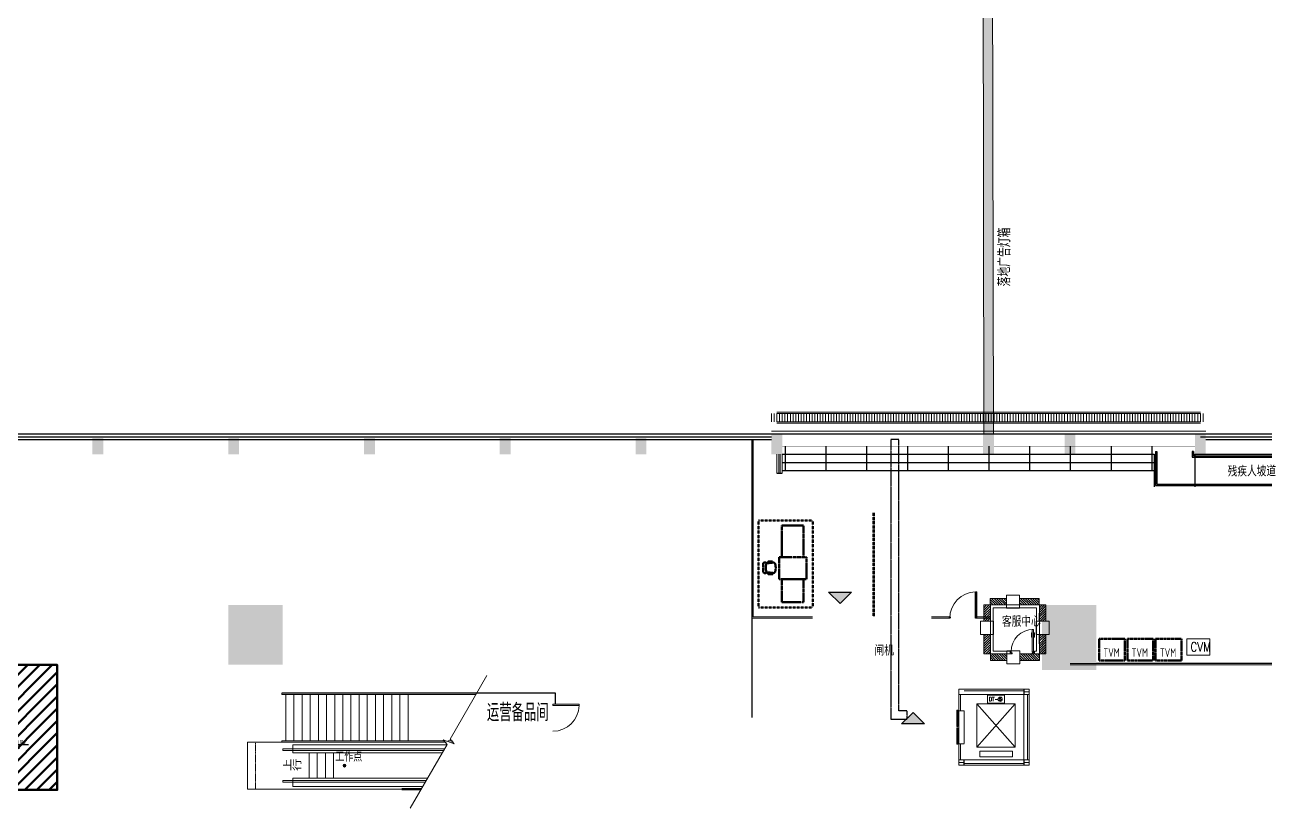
# Model space of a CAD drawing. Header units: millimetres. Extents: x 395197 to 699875, y 745 to 708816.
# Drawn here: x 506562 to 552239, y 520669 to 549525 of the extents above; entities that cross this region are included whole.
import ezdxf
from ezdxf.enums import TextEntityAlignment as Align

# ---------------------------------------------------------------- set-up
doc = ezdxf.new("R2010")
doc.units = ezdxf.units.MM
for name, pattern in [('DASH', [0.35, 0.25, -0.1]), ('DASHED2', [0.375, 0.25, -0.125]), ('DOTE', [2.42, 2, -0.2, 0.02, -0.2]), ('HIDDEN', [0.375, 0.25, -0.125])]:
    doc.linetypes.add(name, pattern=pattern)
doc.layers.get('Defpoints').update_dxf_attribs({"lineweight": 9})
for name, color, linetype in [('0-修改拆除', 4, 'Continuous'), ('0-修改新增', 2, 'Continuous'), ('0S-COLS-LINE', 90, 'Continuous'), ('0S-DETL-TEXT', 4, 'Continuous'), ('0S-STRS-LINE', 2, 'Continuous'), ('0S-STRS-TEXT', 4, 'Continuous'), ('ZX-铺地', 253, 'Continuous'), ('建-楼面', 2, 'Continuous')]:
    doc.layers.add(name, color=color, linetype=linetype)
for name, color, linetype, lineweight in [('0-导向定位-悬挂', 30, 'Continuous', 9), ('4', 4, 'Continuous', 9), ('A-EVTR', 3, 'Continuous', 9), ('A-STRS', 50, 'Continuous', 9), ('A-SYMB', 13, 'Continuous', 9), ('A-TEXT', 4, 'Continuous', 9), ('A-WIND', 135, 'Continuous', 9), ('AUDIT_D_110625132327-0', 4, 'Continuous', 9), ('C-NAME', 13, 'Continuous', 9), ('COLUMN', 9, 'Continuous', 13), ('DIM_SYMB', 3, 'Continuous', 9), ('KbhRt主线_右线xl', 3, 'DOTE', 70), ('PUB_HATCH', 8, 'Continuous', 9), ('STAIR', 2, 'Continuous', 9), ('建-柱-平面-混凝土柱', 6, 'Continuous', 9), ('建-窗扇', 252, 'Continuous', 9), ('栏杆', 2, 'Continuous', 5), ('设备－AFC', 2, 'Continuous', 9), ('龙阳路站平剖面图0625$0$A-DOOR', 32, 'Continuous', 9), ('龙阳路站平剖面图0625$0$A-STRS', 50, 'Continuous', 9)]:
    doc.layers.add(name, color=color, linetype=linetype, lineweight=lineweight)
doc.styles.add('_HZTXT', font='txt1.shx', dxfattribs={"width": 0.7, "bigfont": 'HZTXT.shx'})
doc.styles.add('_TCH_DIM', font='txt1.shx', dxfattribs={"bigfont": '@@hztxt.shx'})
doc.styles.add('ECADI', font='hzs.shx', dxfattribs={"width": 0.7, "bigfont": 'hztxt.shx'})
doc.styles.add('XD2008', font='xd-hzs.shx', dxfattribs={"width": 0.7, "bigfont": 'xd-hztxt.shx'})
pattern_1 = [(45, (397366.545, 499043.092), (-17.6776695, 17.6776695), []), (45, (397378.33, 499043.092), (-17.6776695, 17.6776695), [])]

# ---------------------------------------------------------------- blocks, each defined once
blk = doc.blocks.new('A$C6DF77E91')
at = {"layer": 'A-STRS'}
h = blk.add_hatch(color=256, dxfattribs=at)
h.paths.add_polyline_path([(119, 53, 0.414214), (66, 106), (66, 53)])
h.paths.add_polyline_path([(66, 53), (13, 53, 0.414214), (66, 0)])
h = blk.add_hatch(color=256, dxfattribs=at)
h.paths.add_polyline_path([(119, 53, 0.414214), (66, 106), (66, 53)])
h.paths.add_polyline_path([(66, 53), (13, 53, 0.414214), (66, 0)])
for p, q in [((0, 53), (132, 53)), ((0, 53), (132, 53)), ((66, 106), (66, 0)), ((66, 106), (66, 0)), ((66, 53), (66, 53)), ((66, 53), (66, 53)), ((66, 53), (66, 0)), ((66, 53), (66, 53)), ((66, 53), (66, 53)), ((66, 53), (66, 0))]:
    blk.add_line(p, q, dxfattribs=at)
blk.add_circle((66, 53), 52.8, dxfattribs=at)
blk = doc.blocks.new('龙阳路站平剖面图0625$0$$TCHSYS$LDOR22D')
for p, q in [((-0.517, 0.833), (-0.017, 0.833)), ((-0.517, 0.833), (-0.517, 0.667)), ((-0.017, 0.833), (-0.017, 0.667)), ((0.017, 0.833), (0.017, 0.667)), ((0.017, 0.833), (0.517, 0.833)), ((0.517, 0.833), (0.517, 0.667)), ((-0.517, 0.667), (-0.017, 0.667)), ((-0.5, 0.5), (0.5, 0.5)), ((0.017, 0.667), (0.517, 0.667))]:
    blk.add_line(p, q)
blk = doc.blocks.new('_FZH')
blk.add_solid([(-0.5, -0.5), (0.5, -0.5), (-0.5, 0.5), (0.5, 0.5)])
blk = doc.blocks.new('$DorLib2D$00000001')
for p, q in [((0.45, 0.975), (0.5, 0.975)), ((0.45, 0), (0.45, 0.975)), ((0.5, 0), (0.5, 0.975)), ((0.5, 0), (0.45, 0))]:
    blk.add_line(p, q)
at = {"lineweight": 13}
blk.add_arc((0.475, 0), 0.975, 91.4693, 180, dxfattribs=at)
blk = doc.blocks.new('dasddddss')
at = {"color": 1}
for p, q in [((1920282, -10783943), (1920282, -10784893)), ((1921082, -10783943), (1920282, -10783943)), ((1921082, -10784893), (1921082, -10783943)), ((1920282, -10784893), (1921082, -10784893))]:
    blk.add_line(p, q, dxfattribs=at)
at = {"layer": 'C-NAME', "color": 1, "style": 'ECADI', "width": 0.7}
blk.add_text('TVM', height=315, rotation=90, dxfattribs=at).set_placement((1920944, -10784734))
blk = doc.blocks.new('A$C936a8ce2')
at = {"layer": '0S-STRS-TEXT', "color": 1}
for p, q in [((150, 150), (-503, 150)), ((-165, 0), (152, 0)), ((0, 0), (-150, 150)), ((150, 150), (0, 0))]:
    blk.add_line(p, q, dxfattribs=at)
at = {"layer": '0S-STRS-TEXT', "color": 4, "style": 'XD2008', "width": 0.7}
blk.add_text('6.965', height=150, dxfattribs=at).set_placement((-399, 163))
blk = doc.blocks.new('A$Ca33e71df')
at = {"layer": '0S-STRS-TEXT', "color": 1}
for p, q in [((159, 0), (-159, 0)), ((-156, 150), (497, 150)), ((-156, 150), (-6, 0)), ((-6, 0), (144, 150))]:
    blk.add_line(p, q, dxfattribs=at)
at = {"layer": '0S-STRS-TEXT', "color": 4, "style": 'XD2008', "width": 0.7}
blk.add_text('8.810', height=150, dxfattribs=at).set_placement((54, 163))
blk = doc.blocks.new('GZ-300')
at = {"layer": '0S-COLS-LINE'}
for points in [[(125, -125), (125, 125), (-125, 125), (-125, -125)], [(109, -109), (109, 109), (-109, 109), (-109, -109)]]:
    blk.add_lwpolyline(points, close=True, dxfattribs=at)
at = {"layer": 'Defpoints', "color": 230}
for p, q in [((125, 125), (-125, -125)), ((-125, 125), (125, -125))]:
    blk.add_line(p, q, dxfattribs=at)
blk = doc.blocks.new('ssdddsddgfdd')
at = {"layer": '0S-STRS-LINE'}
for p, q in [((-138044, 24012), (-134639, 24012)), ((-137764, 24012), (-137764, 22062)), ((-137484, 24012), (-137484, 22062)), ((-137204, 24012), (-137204, 22062)), ((-136924, 24012), (-136924, 22062)), ((-136644, 24012), (-136644, 22062)), ((-136364, 24012), (-136364, 22062)), ((-136084, 24012), (-136084, 22062)), ((-135804, 24012), (-135804, 22062)), ((-135524, 24012), (-135524, 22062)), ((-135244, 24012), (-135244, 22062)), ((-134964, 24012), (-134964, 22062)), ((-134639, 24037), (-134639, 24012)), ((-131384, 22062), (-131384, 24012)), ((-131104, 24012), (-131104, 22062)), ((-130824, 24012), (-130824, 22062)), ((-130544, 24012), (-130544, 22062)), ((-130264, 24012), (-130264, 22062)), ((-129984, 24012), (-129984, 22062)), ((-129704, 24012), (-129704, 22062)), ((-129424, 24012), (-129424, 22062)), ((-129144, 24012), (-129144, 22062)), ((-128864, 24012), (-128864, 22062)), ((-128584, 24012), (-128584, 21904)), ((-138044, 22062), (-134664, 22062)), ((-129704, 21277), (-129704, 21910)), ((-129424, 20792), (-129424, 21910)), ((-129144, 20307), (-129144, 21910)), ((-128864, 19960), (-128864, 21910)), ((-128584, 19960), (-128584, 21910)), ((-128314, 19960), (-128943, 19960))]:
    blk.add_line(p, q, dxfattribs=at)
at = {"layer": '0S-STRS-LINE', "color": 6}
blk.add_line((-134639, 19687), (-134639, 22062), dxfattribs=at)
for points in [[(-128314, 19687), (-126184, 19687), (-126184, 24287), (-134389, 24287)], [(-134663, 22062), (-138044, 22062), (-138044, 24012), (-134664, 24012)], [(-134639, 19687), (-131689, 19687), (-131689, 22062)]]:
    blk.add_lwpolyline(points, dxfattribs=at)
at = {"layer": '0S-STRS-LINE', "color": 1}
blk.add_lwpolyline([(-128943, 19960), (-129469, 20870), (-129642, 20824), (-129469, 21030), (-129549, 21009), (-130069, 21910)], dxfattribs=at)
at = {"layer": '0S-STRS-TEXT', "linetype": 'Continuous'}
for points in [[(-132948, 23032, 0, 0, 0), (-137634, 23037, 0, 80, 0), (-137334, 23037, 0, 0, 0)], [(-128584, 20937, 0, 0, 0), (-129429, 20937, 0, 80, 0), (-129129, 20937, 0, 0, 0)]]:
    blk.add_lwpolyline(points, format="xyseb", dxfattribs=at)
blk.add_lwpolyline([(-128584, 23037), (-132948, 23032)], dxfattribs=at)
at = {"layer": '0S-STRS-TEXT', "linetype": 'Continuous', "const_width": 30}
for points in [[(-128599, 23037, 1), (-128569, 23037, 1)], [(-128599, 20937, 1), (-128569, 20937, 1)]]:
    blk.add_lwpolyline(points, format="xyb", close=True, dxfattribs=at)
at = {"layer": 'A-STRS'}
for p, q in [((-138044, 24012), (-138044, 22062)), ((-131964, 24012), (-128139, 24012)), ((-138044, 22062), (-134639, 22062)), ((-131689, 22062), (-128584, 22062)), ((-131389, 22062), (-128584, 22062)), ((-128584, 21904), (-130074, 21912)), ((-128584, 21904), (-130074, 21912)), ((-129984, 21762), (-129984, 21910))]:
    blk.add_line(p, q, dxfattribs=at)
at = {"layer": 'Defpoints', "color": 230, "linetype": 'HIDDEN'}
blk.add_lwpolyline([(-134664, 22012), (-134664, 19962)], dxfattribs=at)
at = {"layer": '0S-COLS-LINE'}
for p in [(-134514, 24162), (-131814, 24162), (-128164, 24162), (-134514, 19812), (-131814, 19812), (-128164, 19812)]:
    blk.add_blockref('GZ-300', p, dxfattribs=at)
at = {"layer": '0S-STRS-TEXT'}
for name, p in [('A$C936a8ce2', (-132875, 22444)), ('A$Ca33e71df', (-127740, 21209))]:
    blk.add_blockref(name, p, dxfattribs=at)
at = {"layer": '0S-STRS-TEXT', "linetype": 'Continuous', "style": 'XD2008', "width": 0.7}
for s, p in [('下', (-128537, 23100)), ('上', (-128528, 20760))]:
    blk.add_text(s, height=150, dxfattribs=at).set_placement(p)
blk = doc.blocks.new('A$C321A1F37')
at = {"layer": '0-导向定位-悬挂', "ltscale": 0.01}
h = blk.add_hatch(dxfattribs=at)
h.set_pattern_fill('ANSI31', color=256, scale=500, angle=-90)
h.set_pattern_definition([(315, (117621.28, 1718471.1), (44.1941738, 44.1941738), [])])
h.paths.add_polyline_path([(1434, 2162), (1434, 2402), (2154, 2405), (2154, 2165)])
h.paths.add_polyline_path([(353, 2165), (353, 2405), (953, 2402), (953, 2162)])
h = blk.add_hatch(dxfattribs=at)
h.set_pattern_fill('ANSI31', color=256, scale=500, angle=-180)
h.set_pattern_definition([(225, (1716428.205, -115105.646), (44.1941738, -44.1941738), [])])
h.paths.add_polyline_path([(120, 1081), (360, 1081), (362, 362), (122, 362)])
h.paths.add_polyline_path([(122, 2162), (362, 2162), (360, 1563), (120, 1563)])
h = blk.add_hatch(dxfattribs=at)
h.set_pattern_fill('ANSI31', color=256, scale=500, angle=-180)
h.set_pattern_definition([(225, (1718468.205, -115105.646), (44.1941738, -44.1941738), [])])
h.paths.add_polyline_path([(2160, 1081), (2400, 1081), (2402, 362), (2162, 362)])
h.paths.add_polyline_path([(2162, 2162), (2402, 2162), (2400, 1563), (2160, 1563)])
h = blk.add_hatch(dxfattribs=at)
h.set_pattern_fill('ANSI31', color=256, scale=500, angle=-90)
h.set_pattern_definition([(315, (117629.94, 1716428.21), (44.1941738, 44.1941738), [])])
h.paths.add_polyline_path([(1443, 120), (1443, 360), (2162, 362), (2162, 122)])
h.paths.add_polyline_path([(362, 122), (362, 362), (961, 360), (961, 120)])
at = {"layer": '0-导向定位-悬挂'}
for p, q in [((1434, 2522), (953, 2522)), ((953, 2522), (953, 2043)), ((1434, 2043), (1434, 2522)), ((953, 2043), (1434, 2043)), ((479, 1563), (0, 1563)), ((0, 1563), (0, 1081)), ((479, 1081), (479, 1563)), ((2519, 1563), (2040, 1563)), ((2040, 1563), (2040, 1081)), ((2519, 1081), (2519, 1563)), ((0, 1081), (479, 1081)), ((2040, 1081), (2519, 1081)), ((1443, 479), (961, 479)), ((961, 479), (961, 0)), ((1443, 0), (1443, 479)), ((961, 0), (1443, 0))]:
    blk.add_line(p, q, dxfattribs=at)
for points in [[(353, 2165), (353, 2405), (953, 2402), (953, 2162)], [(1434, 2162), (1434, 2402), (2154, 2405), (2154, 2165)], [(122, 2162), (362, 2162), (360, 1563), (120, 1563)], [(2162, 2162), (2402, 2162), (2400, 1563), (2160, 1563)], [(120, 1081), (360, 1081), (362, 362), (122, 362)], [(2160, 1081), (2400, 1081), (2402, 362), (2162, 362)], [(362, 122), (362, 362), (961, 360), (961, 120)], [(1443, 120), (1443, 360), (2162, 362), (2162, 122)]]:
    blk.add_lwpolyline(points, close=True, dxfattribs=at)
blk = doc.blocks.new('$PLAN$00001584')
for p, q in [((-292, -435), (-287, -238)), ((-243, -457), (-242, -450)), ((-243, -457), (-242, -450)), ((-233, -439), (-218, -243)), ((233, -439), (218, -243)), ((243, -457), (242, -450)), ((292, -435), (287, -238))]:
    blk.add_line(p, q)
for centre, radius, start, end in [((0, -1587), 1587, 82.5907, 97.4093), ((-262, -425), 32, 198.7162, 333.9569), ((-253, -252), 36.3, 12.8663, 157.8436), ((-160, -89), 87.7, 120.3927, 239.6073), ((-142, -466), 102, 175, 253.8913), ((-23, -255), 203, 153.618, 172.8718), ((0, -704), 577, 69.209, 110.791), ((0, 132), 716, 256.275, 283.725), ((142, -466), 102, 286.1087, 5), ((160, -89), 87.7, 300.3927, 59.6073), ((22, -254), 203, 6.9097, 26.2122), ((253, -252), 36.3, 22.1564, 167.1337), ((262, -425), 32, 206.0431, 341.2838)]:
    blk.add_arc(centre, radius, start, end)
blk = doc.blocks.new('saasssddd')
for p, q in [((106649, 13534), (105183, 13534)), ((107649, 12534), (107649, 13534)), ((107649, 13534), (108720, 13534)), ((108720, 13534), (108720, 12534)), ((105183, 12534), (106649, 12534)), ((105792, 12534), (106649, 12534)), ((108720, 12534), (107649, 12534))]:
    blk.add_line(p, q)
at = {"linetype": 'DASH'}
blk.add_lwpolyline([(108956, 13950), (108956, 11450), (104956, 11450), (104956, 13950)], close=True, dxfattribs=at)
blk.add_lwpolyline([(105183, 12534), (105183, 13534)])
blk.add_lwpolyline([(107649, 13663), (107649, 12408), (106649, 12408), (106649, 13663)], close=True)
at = {"extrusion": (-2.6669e-12, 5.1205e-12, -1), "xscale": -1, "zscale": -1, "rotation": 180}
blk.add_blockref('$PLAN$00001584', (-107132, 11664), dxfattribs=at)

msp = doc.modelspace()

# ---------------------------------------------------------------- hatches: boundary and pattern name
for points in [[(536582, 528206), (536157, 528631), (537006, 528631)], [(536582, 528206), (536157, 528631), (537006, 528631)], [(539272, 524199), (539696, 523775), (538848, 523775)], [(539272, 524199), (539696, 523775), (538848, 523775)]]:
    msp.add_hatch(color=256).paths.add_polyline_path(points)
at = {"layer": '0-导向定位-悬挂', "ltscale": 0.01}
h = msp.add_hatch(dxfattribs=at)
h.set_pattern_fill('HEX', color=8, scale=700, angle=90, style=0)
h.set_pattern_definition([(90, (899908.99, -229931.98), (-151.554446, -1e-09), [87.5, -175]), (210, (899908.99, -229931.98), (75.777223, -131.25), [87.5, -175]), (150, (899908.99, -229844.48), (-75.777223, -131.25), [87.5, -175])])
h.paths.add_polyline_path([(542228, 534454), (542203, 551668), (541853, 551668), (541878, 534454)])
at = {"layer": 'A-STRS'}
h = msp.add_hatch(dxfattribs=at)
h.set_pattern_fill('_USER', color=8, scale=100, angle=90, style=0, pattern_type=0)
h.set_pattern_definition([(270, (534053.21, 535204.32), (-100, 7e-13), [])])
h.paths.add_polyline_path([(541803, 534904), (534053, 534904), (534053, 535204), (541803, 535204)])
h = msp.add_hatch(dxfattribs=at)
h.set_pattern_fill('_USER', color=8, scale=100, angle=90, style=0, pattern_type=0)
h.set_pattern_definition([(270, (550053.21, 535204.32), (100, -7e-13), [])])
h.paths.add_polyline_path([(541764, 534904), (550053, 534904), (550053, 535204), (541803, 535204)])
at = {"layer": 'KbhRt主线_右线xl', "linetype": 'ByBlock'}
h = msp.add_hatch(dxfattribs=at)
h.set_pattern_fill('ANSI31', color=8, scale=200, angle=15.6114, style=0)
h.set_pattern_definition([(45, (497372.43, 518442.34), (-224.5064, 224.5064), [])])
h.paths.add_polyline_path([(495898, 525669), (499303, 525669), (499303, 525944), (507758, 525944), (507758, 521344), (499303, 521344), (499303, 523719), (495898, 523719)])
at = {"layer": 'PUB_HATCH'}
h = msp.add_hatch(dxfattribs=at)
h.set_pattern_fill('金属', color=256, scale=10, style=0)
h.set_pattern_definition(pattern_1)
h.paths.add_polyline_path([(543366, 524951), (543540, 524951, -0.414214), (543545, 524946), (543545, 524854), (543553, 524854), (543553, 525054), (543545, 525054), (543545, 524962, -0.414214), (543540, 524957), (543366, 524957, -0.414214), (543361, 524962), (543361, 525054), (543353, 525054), (543353, 524854), (543361, 524854), (543361, 524946, -0.414214)])
h = msp.add_hatch(dxfattribs=at)
h.set_pattern_fill('金属', color=256, scale=10, style=0)
h.set_pattern_definition(pattern_1)
h.paths.add_polyline_path([(540966, 522351), (541140, 522351, -0.414214), (541145, 522346), (541145, 522254), (541153, 522254), (541153, 522454), (541145, 522454), (541145, 522362, -0.414214), (541140, 522357), (540966, 522357, -0.414214), (540961, 522362), (540961, 522454), (540953, 522454), (540953, 522254), (540961, 522254), (540961, 522346, -0.414214)])
h = msp.add_hatch(dxfattribs=at)
h.set_pattern_fill('金属', color=256, scale=10, style=0)
h.set_pattern_definition(pattern_1)
h.paths.add_polyline_path([(543366, 522351), (543540, 522351, -0.414214), (543545, 522346), (543545, 522254), (543553, 522254), (543553, 522454), (543545, 522454), (543545, 522362, -0.414214), (543540, 522357), (543366, 522357, -0.414214), (543361, 522362), (543361, 522454), (543353, 522454), (543353, 522254), (543361, 522254), (543361, 522346, -0.414214)])
at = {"layer": 'ZX-铺地', "linetype": 'ByBlock'}
h = msp.add_hatch(dxfattribs=at)
h.set_pattern_fill('_U', color=256, scale=1500, angle=105.6114, style=0, pattern_type=0)
h.set_pattern_definition([(90, (1589073.2, 620860.7), (-1500, 1e-11), [])])
h.paths.add_polyline_path([(534053, 534254), (534453, 534254), (534453, 534004), (548153, 534004), (548153, 533104), (534253, 533104), (534253, 533704), (534053, 533704)])

# ---------------------------------------------------------------- linework, layer by layer
at = {"linetype": 'DASH'}
for p, q in [((537803, 527714, 0), (537803, 531554, 0)), ((537853, 527714, 0), (537853, 531554, 0))]:
    msp.add_line(p, q, dxfattribs=at)
for p, q in [((541573, 528639, 0), (541623, 528639, 0)), ((541573, 527664, 0), (541573, 528639, 0)), ((541623, 527664, 0), (541623, 528639, 0)), ((541623, 527664, 0), (541573, 527664, 0))]:
    msp.add_line(p, q)
at = {"elevation": 0}
msp.add_lwpolyline([(534053, 534454), (550053, 534454)], dxfattribs=at)
at = {"ltscale": 50, "elevation": 0}
for points in [[(460248, 534254), (534053, 534254)], [(550053, 534254), (588553, 534254)]]:
    msp.add_lwpolyline(points, dxfattribs=at)
at = {"elevation": 0}
for points in [[(537006, 528631), (536582, 528206), (536157, 528631)], [(537006, 528631), (536582, 528206), (536157, 528631)], [(538848, 523775), (539272, 524199), (539696, 523775)], [(538848, 523775), (539272, 524199), (539696, 523775)]]:
    msp.add_lwpolyline(points, close=True, dxfattribs=at)
at = {"lineweight": 13}
msp.add_ellipse((541598, 527664, 0), major_axis=(-744, 630, 0), ratio=1, start_param=-0.842007, end_param=0.703146, dxfattribs=at)
at = {"layer": '0-修改新增', "color": 3, "linetype": 'ByBlock'}
msp.add_line((534253, 533004, 0), (534453, 533004, 0), dxfattribs=at)
at = {"layer": '0-修改新增', "color": 3, "linetype": 'ByBlock', "elevation": 0}
for points in [[(533333, 534254), (533333, 524004)], [(563905, 525004), (563905, 526004), (546023, 526004)], [(526104, 524504), (526104, 524904), (516023, 524904)]]:
    msp.add_lwpolyline(points, dxfattribs=at)
at = {"layer": '0-导向定位-悬挂', "ltscale": 0.01, "elevation": 0}
msp.add_lwpolyline([(542228, 534454), (542203, 551668), (541853, 551668), (541878, 534454)], close=True, dxfattribs=at)
at = {"layer": '4'}
for p, q in [((540953, 525054, 0), (540953, 522254, 0)), ((543553, 525054, 0), (540953, 525054, 0)), ((543553, 525054, 0), (540961, 525054, 0)), ((543553, 524854, 0), (540961, 524854, 0)), ((541013, 524854, 0), (541013, 524254, 0)), ((541013, 524854, 0), (541013, 524254, 0)), ((541013, 524854, 0), (541013, 524254, 0)), ((543353, 524994, 0), (541153, 524994, 0)), ((543353, 524854, 0), (543353, 522254, 0)), ((543485, 524854, 0), (543485, 522454, 0)), ((543553, 524854, 0), (543553, 522354, 0)), ((541013, 523034, 0), (541013, 522454, 0)), ((543553, 522254, 0), (540953, 522254, 0)), ((543553, 522454, 0), (540961, 522454, 0)), ((543353, 522314, 0), (541145, 522314, 0))]:
    msp.add_line(p, q, dxfattribs=at)
at = {"layer": 'A-EVTR'}
for p, q in [((514763, 523104, 0), (522074, 523104, 0)), ((514763, 523104, 0), (514763, 521374, 0)), ((522281, 523104, 0), (522352, 523104, 0)), ((516063, 522854, 0), (516062, 522794, 0)), ((516062, 522794, 0), (521983, 522794, 0)), ((516063, 522861, 0), (522021, 522859, 0)), ((516432, 522704, 0), (516432, 523004, 0)), ((516432, 523004, 0), (522105, 523004, 0)), ((521931, 522704, 0), (516432, 522704, 0)), ((517032, 522704, 0), (517032, 521774, 0)), ((517232, 523004, 0), (522105, 523004, 0)), ((517332, 522704, 0), (517332, 521774, 0)), ((517632, 522704, 0), (517632, 521774, 0)), ((517932, 522704, 0), (517932, 521774, 0)), ((516062, 521684, 0), (516062, 521624, 0)), ((516062, 521684, 0), (521343, 521684, 0)), ((516432, 521774, 0), (516432, 521474, 0)), ((521395, 521774, 0), (516432, 521774, 0)), ((514763, 521374, 0), (521164, 521374, 0)), ((516062, 521624, 0), (521308, 521624, 0)), ((516432, 521474, 0), (521221, 521474, 0))]:
    msp.add_line(p, q, dxfattribs=at)
at = {"layer": 'A-EVTR', "linetype": 'DASHED2'}
msp.add_line((515053, 523104, 0), (515053, 521374, 0), dxfattribs=at)
at = {"layer": 'A-STRS', "color": 40}
for p, q in [((534253, 535254, 0), (549853, 535254, 0)), ((534253, 535204, 0), (549853, 535204, 0)), ((534253, 534904, 0), (549853, 534904, 0)), ((534053, 534554, 0), (550053, 534554, 0)), ((534253, 534854, 0), (549853, 534854, 0))]:
    msp.add_line(p, q, dxfattribs=at)
at = {"layer": 'A-STRS'}
for p, q in [((516023, 524854, 0), (516023, 524904, 0)), ((523202, 524904, 0), (516023, 524904, 0)), ((516023, 524854, 0), (516023, 524904, 0)), ((523173, 524854, 0), (516023, 524854, 0)), ((516173, 523154, 0), (516173, 524854, 0)), ((516473, 523154, 0), (516473, 524854, 0)), ((516473, 523154, 0), (516473, 524854, 0)), ((516773, 523154, 0), (516773, 524854, 0)), ((517073, 523154, 0), (517073, 524854, 0)), ((517373, 523154, 0), (517373, 524854, 0)), ((517673, 523154, 0), (517673, 524854, 0)), ((517973, 523154, 0), (517973, 524854, 0)), ((518273, 523154, 0), (518273, 524854, 0)), ((518573, 523154, 0), (518573, 524854, 0)), ((518873, 523154, 0), (518873, 524854, 0)), ((519173, 523154, 0), (519173, 524854, 0)), ((519473, 523154, 0), (519473, 524854, 0)), ((519773, 523154, 0), (519773, 524854, 0)), ((520073, 523154, 0), (520073, 524854, 0)), ((520373, 523154, 0), (520373, 524854, 0)), ((520673, 523154, 0), (520673, 524854, 0)), ((522032, 523154, 0), (516023, 523154, 0)), ((516023, 523154, 0), (516023, 523104, 0)), ((522074, 523104, 0), (516023, 523104, 0)), ((522309, 523154, 0), (522144, 523154, 0)), ((522352, 523104, 0), (522281, 523104, 0))]:
    msp.add_line(p, q, dxfattribs=at)
at = {"layer": 'A-SYMB', "elevation": 0}
msp.add_lwpolyline([(516548, 522239, 0, 0, 0), (524853, 522239, 80, 0, 0), (525153, 522239, 0, 0, 0)], format="xyseb", dxfattribs=at)
at = {"layer": 'A-WIND', "color": 240}
for p, q in [((542843, 526454, 0), (542843, 526354, 0)), ((543743, 526454, 0), (543743, 526354, 0)), ((543743, 526354, 0), (543743, 526429, 0))]:
    msp.add_line(p, q, dxfattribs=at)
at = {"layer": 'A-WIND', "color": 240, "elevation": 0}
for points in [[(543743, 526354), (543923, 526354), (543923, 528154), (542123, 528154), (542123, 526354), (542843, 526354)], [(543743, 526454), (543823, 526454), (543823, 528054), (542223, 528054), (542223, 526454), (542843, 526454)], [(542843, 526434), (542883, 526434), (542883, 526394), (542923, 526394), (542923, 526354), (542843, 526354), (542843, 526434)], [(543743, 526434), (543703, 526434), (543703, 526394), (543663, 526394), (543663, 526354), (543743, 526354), (543743, 526434)]]:
    msp.add_lwpolyline(points, dxfattribs=at)
for points in [[(543663, 527134), (543663, 526974), (543628, 526974), (543628, 527134)], [(543663, 527254), (543663, 526434), (543703, 526434), (543703, 527254)], [(543703, 527134), (543703, 526974), (543738, 526974), (543738, 527134)]]:
    msp.add_lwpolyline(points, close=True, dxfattribs=at)
at = {"layer": 'A-WIND', "color": 240}
msp.add_arc((543703, 526434, 0), 820, 90, 180, dxfattribs=at)
at = {"layer": 'AUDIT_D_110625132327-0', "elevation": 0}
msp.add_lwpolyline([(542012, 524836), (542638, 524836), (542638, 524542), (542012, 524542)], close=True, dxfattribs=at)
at = {"layer": 'AUDIT_D_110625132327-0'}
msp.add_circle((542480, 524682, 0), 78.7, dxfattribs=at)
at = {"layer": 'COLUMN'}
for p, q in [((543353, 525054, 0), (543353, 524854, 0)), ((543353, 524854, 0), (543361, 524854, 0)), ((543361, 524962, 0), (543361, 525054, 0)), ((543361, 524854, 0), (543361, 524946, 0)), ((543540, 524957, 0), (543366, 524957, 0)), ((543366, 524951, 0), (543540, 524951, 0)), ((543545, 525054, 0), (543545, 524962, 0)), ((543545, 524946, 0), (543545, 524854, 0)), ((543545, 524854, 0), (543553, 524854, 0)), ((543553, 524854, 0), (543553, 525054, 0)), ((540961, 522454, 0), (540953, 522454, 0)), ((540953, 522454, 0), (540953, 522254, 0)), ((540953, 522254, 0), (540961, 522254, 0)), ((540961, 522362, 0), (540961, 522454, 0)), ((540961, 522254, 0), (540961, 522346, 0)), ((541140, 522357, 0), (540966, 522357, 0)), ((540966, 522351, 0), (541140, 522351, 0)), ((541153, 522454, 0), (541145, 522454, 0)), ((541145, 522454, 0), (541145, 522362, 0)), ((541145, 522346, 0), (541145, 522254, 0)), ((541145, 522254, 0), (541153, 522254, 0)), ((541153, 522254, 0), (541153, 522454, 0)), ((543361, 522454, 0), (543353, 522454, 0)), ((543353, 522454, 0), (543353, 522254, 0)), ((543353, 522254, 0), (543361, 522254, 0)), ((543361, 522362, 0), (543361, 522454, 0)), ((543361, 522254, 0), (543361, 522346, 0)), ((543540, 522357, 0), (543366, 522357, 0)), ((543366, 522351, 0), (543540, 522351, 0)), ((543553, 522454, 0), (543545, 522454, 0)), ((543545, 522454, 0), (543545, 522362, 0)), ((543545, 522346, 0), (543545, 522254, 0)), ((543545, 522254, 0), (543553, 522254, 0)), ((543553, 522254, 0), (543553, 522454, 0))]:
    msp.add_line(p, q, dxfattribs=at)
for centre, start, end in [((543366, 524962, 0), 180, 270), ((543366, 524946, 0), 90, 180), ((543540, 524962, 0), 270, 0), ((543540, 524946, 0), 0, 90), ((540966, 522362, 0), 180, 270), ((540966, 522346, 0), 90, 180), ((541140, 522362, 0), 270, 0), ((541140, 522346, 0), 0, 90), ((543366, 522362, 0), 180, 270), ((543366, 522346, 0), 90, 180), ((543540, 522362, 0), 270, 0), ((543540, 522346, 0), 0, 90)]:
    msp.add_arc(centre, 5, start, end, dxfattribs=at)
at = {"layer": 'DIM_SYMB', "linetype": 'ByBlock', "elevation": 0}
msp.add_lwpolyline([(523578, 525559), (522224, 523212), (522368, 523041), (521967, 523186), (522111, 523017), (520757, 520669)], dxfattribs=at)
at = {"layer": 'KbhRt主线_右线xl', "color": 3, "linetype": 'ByBlock'}
for p, q in [((540623, 527664, 0), (540623, 527714, 0)), ((521163, 521374, 0), (520441, 521374, 0))]:
    msp.add_line(p, q, dxfattribs=at)
at = {"layer": 'KbhRt主线_右线xl', "color": 8, "linetype": 'ByBlock', "elevation": 0}
msp.add_lwpolyline([(495898, 525669), (499303, 525669), (499303, 525944), (507758, 525944), (507758, 521344), (499303, 521344), (499303, 523719), (495898, 523719)], close=True, dxfattribs=at)
at = {"layer": 'STAIR', "color": 252, "linetype": 'DASH', "ltscale": 2, "const_width": 20, "elevation": 0}
for points in [[(534453, 534004), (541853, 534004)], [(542253, 534004), (549653, 534004)]]:
    msp.add_lwpolyline(points, dxfattribs=at)
at = {"layer": 'ZX-铺地', "linetype": 'DASH', "ltscale": 0.5, "elevation": 0}
msp.add_lwpolyline([(539053, 523954), (539053, 524254), (538753, 524254), (538753, 534254), (538453, 534254), (538453, 523954)], close=True, dxfattribs=at)
at = {"layer": 'ZX-铺地', "linetype": 'ByBlock', "elevation": 0}
for points in [[(534453, 533704), (548153, 533704)], [(548153, 533704), (548153, 532504)], [(548203, 533804), (548203, 532554)], [(548203, 533804), (548253, 533804)], [(548253, 533804), (548253, 532604)], [(549553, 533804), (549553, 533604)], [(549603, 533804), (549553, 533804)], [(549553, 533604), (555873, 533604)], [(549603, 533804), (549603, 533654)], [(549603, 533654), (555873, 533654)], [(549653, 533704), (549653, 532504)], [(549653, 533704), (555773, 533704)], [(534453, 533404), (548153, 533404)], [(534453, 533104), (548153, 533104)], [(548253, 532604), (555873, 532604)], [(548203, 532554), (555873, 532554)]]:
    msp.add_lwpolyline(points, dxfattribs=at)
at = {"layer": '建-楼面', "elevation": 0}
for points in [[(459953, 534454), (534053, 534454)], [(550053, 534454), (588753, 534454)], [(459953, 534354), (534053, 534354)], [(549854, 534354), (589327, 534354)]]:
    msp.add_lwpolyline(points, dxfattribs=at)
at = {"layer": '栏杆'}
for p, q in [((533333, 527664, 0), (533333, 534254, 0)), ((533383, 527714, 0), (533383, 534254, 0)), ((535573, 527664, 0), (533333, 527664, 0)), ((535573, 527714, 0), (533383, 527714, 0)), ((540623, 527714, 0), (539953, 527714, 0)), ((540623, 527664, 0), (539953, 527664, 0)), ((542123, 527714, 0), (541623, 527714, 0)), ((542123, 527664, 0), (541623, 527664, 0)), ((574023, 526004, 0), (545053, 526004, 0)), ((574023, 525954, 0), (545053, 525954, 0))]:
    msp.add_line(p, q, dxfattribs=at)
at = {"layer": '设备－AFC', "color": 1, "elevation": 0}
for points in [[(534253, 533704), (534253, 533004)], [(534323, 533704), (534323, 533004)], [(534383, 533704), (534383, 533004)], [(534453, 533704), (534453, 533004)], [(534453, 533704), (534453, 533004)]]:
    msp.add_lwpolyline(points, dxfattribs=at)
at = {"layer": '设备－AFC', "elevation": 0}
msp.add_lwpolyline([(549353, 526304), (550203, 526304), (550203, 526904), (549353, 526904)], close=True, dxfattribs=at)
at = {"layer": '龙阳路站平剖面图0625$0$A-DOOR'}
msp.add_line((541153, 524254, 0), (541153, 523054, 0), dxfattribs=at)
at = {"layer": '龙阳路站平剖面图0625$0$A-DOOR', "elevation": 0}
for points in [[(540953, 524254), (541153, 524254)], [(540953, 523034), (541153, 523034)]]:
    msp.add_lwpolyline(points, dxfattribs=at)
at = {"layer": '龙阳路站平剖面图0625$0$A-STRS'}
for p, q in [((541626, 524518, 0), (543026, 524518, 0)), ((541626, 522918, 0), (541626, 524518, 0)), ((541626, 524518, 0), (543026, 522918, 0)), ((543026, 524518, 0), (541626, 522918, 0)), ((543026, 524518, 0), (543026, 522918, 0)), ((543026, 522918, 0), (541626, 522918, 0)), ((541728, 522766, 0), (542928, 522766, 0)), ((541728, 522566, 0), (541728, 522766, 0)), ((542928, 522566, 0), (541728, 522566, 0)), ((542928, 522766, 0), (542928, 522566, 0))]:
    msp.add_line(p, q, dxfattribs=at)

# ---------------------------------------------------------------- block references
at = {"layer": '0-导向定位-悬挂', "color": 3, "linetype": 'ByBlock'}
msp.add_blockref('A$C321A1F37', (541761, 525992, 0), dxfattribs=at)
at = {"layer": '0S-DETL-TEXT'}
msp.add_blockref('ssdddsddgfdd', (633942, 501657, 0), dxfattribs=at)
at = {"layer": 'A-STRS'}
msp.add_blockref('A$C6DF77E91', (518268, 522186, 0), dxfattribs=at)
at = {"layer": 'KbhRt主线_右线xl', "color": 3, "linetype": 'ByBlock', "xscale": 0.7999999999999999, "yscale": 0.7999999999999999, "zscale": 0.7999999999999999, "rotation": 269.9999999999991}
msp.add_blockref('saasssddd', (524415, 615230, 0), dxfattribs=at)
at = {"layer": 'KbhRt主线_右线xl', "color": 3, "linetype": 'ByBlock', "rotation": 270.0000000000023}
for p in [(11331016, 2447187, 0), (11332056, 2447187, 0), (11333096, 2447187, 0)]:
    msp.add_blockref('dasddddss', p, dxfattribs=at)
at = {"layer": '建-柱-平面-混凝土柱'}
for p, xscale, yscale, zscale, rotation in [((534253, 534079, 0), 749.9999999128514, 399.9999999999866, 399.9999999999706, 270.0000000000566), ((534253, 534079, 0), 749.999999912852, 399.9999999999866, 399.9999999999707, 270.000004266155), ((542053, 534079, 0), 749.9999999128514, 399.9999999999866, 399.9999999999997, 270.0000000000566), ((542053, 534079, 0), 749.999999912852, 399.9999999999866, 399.9999999999997, 270.000004266155), ((545053, 534079, 0), 749.999999912852, 399.9999999999866, 399.9999999999997, 270.0000042664329), ((549853, 534079, 0), 749.9999999128514, 399.9999999999866, 399.9999999999997, 270.0000000000566), ((549853, 534079, 0), 749.999999912852, 399.9999999999866, 399.9999999999997, 270.000004266155), ((509253, 534004, 0), 599.9999999997611, 399.9999999999866, 399.9999999999997, 270.0000000000468), ((514253, 534004, 0), 599.9999999997611, 399.9999999999866, 399.9999999999997, 270.0000000000468), ((519253, 534004, 0), 599.9999999997611, 399.9999999999866, 399.9999999999997, 270.0000000000468), ((524253, 534004, 0), 599.9999999997611, 399.9999999999866, 399.9999999999997, 270.0000000000468), ((529253, 534004, 0), 599.9999999997611, 399.9999999999866, 399.9999999999997, 270.0000000000468), ((515053, 527054, 0), 2200.000000000148, 1999.999999999933, 1999.999999999999, 90.0000000000564), ((545023, 526954, 0), 2399.99999999992, 1999.999999999934, 1999.999999999999, 90.00000000005454)]:
    msp.add_blockref('_FZH', p, dxfattribs=dict(at, xscale=xscale, yscale=yscale, zscale=zscale, rotation=rotation))
at = {"layer": '建-窗扇', "xscale": -1000.000000000186, "yscale": 1000.000000000185, "zscale": 199.9999999999999, "rotation": 270.0000000000591}
msp.add_blockref('$DorLib2D$00000001', (526004, 524004, 0), dxfattribs=at)
at = {"layer": '龙阳路站平剖面图0625$0$A-DOOR', "xscale": -1200.000000000129, "yscale": 200.0000000002126, "zscale": 1199.999999999999, "rotation": 89.99999996652318}
msp.add_blockref('龙阳路站平剖面图0625$0$$TCHSYS$LDOR22D', (541053, 523654, 0), dxfattribs=at)

# ---------------------------------------------------------------- texts
at = {"layer": '0-修改拆除', "linetype": 'ByBlock', "style": '_HZTXT', "width": 0.7}
for s, p in [('残疾人坡道', (550859, 532879, 0)), ('客服中心', (542548, 527347, 0)), ('闸机', (537853, 526285, 0))]:
    msp.add_text(s, height=392, rotation=0.6114, dxfattribs=at).set_placement(p)
at = {"layer": '0-导向定位-悬挂', "style": '_HZTXT', "width": 0.7}
msp.add_text('落地广告灯箱', height=448, rotation=90, dxfattribs=at).set_placement((542857, 539891, 0))
at = {"layer": 'A-TEXT', "style": 'ECADI', "width": 0.7}
msp.add_text('工作点', height=350, dxfattribs=at).set_placement((517996, 522390, 0))
at = {"layer": 'A-TEXT', "style": '_TCH_DIM'}
msp.add_text('上行', height=337.6, dxfattribs=at).set_placement((516048, 522064, 0))
at = {"layer": 'AUDIT_D_110625132327-0', "style": '_TCH_DIM', "width": 0.705882}
msp.add_text('DT-', height=148.7, dxfattribs=at).set_placement((542067, 524612, 0))
at = {"layer": 'AUDIT_D_110625132327-0', "style": '_TCH_DIM', "width": 1.5}
msp.add_text('5', height=89.1, rotation=0, dxfattribs=at).set_placement((542435, 524638, 0), (542524, 524638, 0), align=Align.FIT)
at = {"layer": 'C-NAME', "style": 'ECADI', "width": 0.7}
msp.add_text('运营备品间', height=650, dxfattribs=at).set_placement((523577, 523871, 0))
at = {"layer": '设备－AFC', "ltscale": 1.2, "style": '_HZTXT', "width": 0.8}
msp.add_text('CVM', height=350, rotation=360, dxfattribs=at).set_placement((549485, 526436, 0))

doc.saveas('drawing.dxf')
